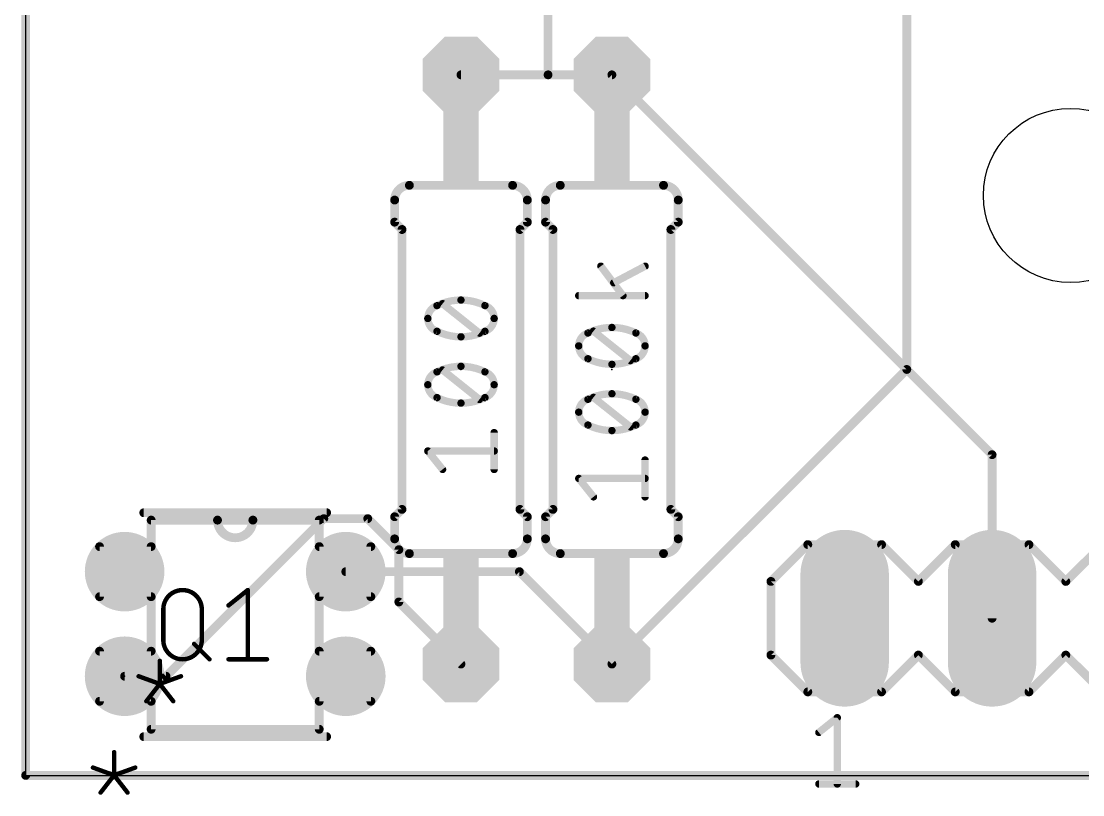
# Model space of a CAD drawing. Extents: x -0.1 to 37.1, y -0.3 to 91.6.
# Drawn here: x -0.08 to 18.21, y -0.33 to 13 of the extents above; entities that cross this region are included whole.
import ezdxf

# ---------------------------------------------------------------- set-up
doc = ezdxf.new("R2010")
doc.units = 0
for name, color, linetype in [('1', 12, 'CONTINUOUS'), ('16', 132, 'CONTINUOUS'), ('17', 110, 'CONTINUOUS'), ('20', 31, 'CONTINUOUS'), ('21', 253, 'CONTINUOUS'), ('23', 53, 'CONTINUOUS'), ('27', 253, 'CONTINUOUS'), ('51', 253, 'CONTINUOUS')]:
    doc.layers.add(name, color=color, linetype=linetype)

# ---------------------------------------------------------------- blocks, each defined once
blk = doc.blocks.new('ROUNDP')
at = {"const_width": 0.5}
blk.add_lwpolyline([(0, -0.25, 1), (0, 0.25, 1), (0, -0.25)], format="xyb", dxfattribs=at)
blk = doc.blocks.new('RECT')
blk.add_solid([(-0.5, -0.5), (0.5, -0.5), (-0.5, 0.5), (0.5, 0.5)])
blk = doc.blocks.new('OCTAGONP')
at = {"const_width": 0.5}
blk.add_lwpolyline([(-0.25, -0.1036), (-0.25, 0.1036), (-0.1036, 0.25), (0.1036, 0.25), (0.25, 0.1036), (0.25, -0.1036), (0.1036, -0.25), (-0.1036, -0.25), (-0.25, -0.1036), (-0.25, 0.1036)], dxfattribs=at)
blk = doc.blocks.new('LONGP100')
at = {"const_width": 1}
blk.add_lwpolyline([(-0.5, 0), (0.5, 0)], dxfattribs=at)
at = {"const_width": 0.5}
for points in [[(-0.5, 0.25, 1), (-0.5, -0.25)], [(0.5, -0.25, 1), (0.5, 0.25)]]:
    blk.add_lwpolyline(points, format="xyb", dxfattribs=at)

msp = doc.modelspace()

# ---------------------------------------------------------------- linework, layer by layer
at = {"layer": '1', "const_width": 0.1524}
for points in [[(0, 0), (0, 91.4)], [(10.1, 12.08), (16.65, 5.53)], [(16.65, 5.53), (16.65, 2.71)], [(5.515, 3.5134), (8.5066, 3.5134)], [(8.5066, 3.5134), (10.1, 1.92)], [(37, 0), (0, 0)]]:
    msp.add_lwpolyline(points, dxfattribs=at)
at = {"layer": '1', "const_width": 0.0762}
for points in [[(10.1269, 12.1069, 1), (10.0731, 12.0531)], [(16.6881, 5.53, 1), (16.6119, 5.53)], [(16.6231, 5.5031, 1), (16.6769, 5.5569)], [(5.515, 3.5515, 1), (5.515, 3.4753)], [(8.5335, 3.5403, 1), (8.4797, 3.4865)], [(8.5066, 3.4753, 1), (8.5066, 3.5515)], [(16.6119, 2.71, 1), (16.6881, 2.71)], [(10.0731, 1.8931, 1), (10.1269, 1.9469)], [(0, 0.0381, 1), (0, -0.0381)], [(-0.0381, 0, 1), (0.0381, 0)]]:
    msp.add_lwpolyline(points, format="xyb", dxfattribs=at)
at = {"layer": '16', "const_width": 0.1524}
for points in [[(0, 91.5), (0, 0)], [(9, 12.08), (9, 24.98)], [(15.18, 19.4689), (15.18, 7)], [(7.5, 12.08), (9, 12.08)], [(9, 12.08), (10.1, 12.08)], [(15.18, 7), (10.1, 1.92)], [(2.4184, 1.71), (5.1362, 4.4278)], [(5.1362, 4.4278), (5.8938, 4.4278)], [(5.8938, 4.4278), (6.4294, 3.8922)], [(6.4294, 3.8922), (6.4294, 2.9906)], [(6.4294, 2.9906), (7.5, 1.92)], [(1.705, 1.71), (2.4184, 1.71)], [(0, 0), (37, 0)]]:
    msp.add_lwpolyline(points, dxfattribs=at)
at = {"layer": '16', "const_width": 0.0762}
for points in [[(7.5, 12.1181, 1), (7.5, 12.0419)], [(9, 12.1181, 1), (9, 12.0419)], [(8.9619, 12.08, 1), (9.0381, 12.08)], [(9, 12.0419, 1), (9, 12.1181)], [(10.1, 12.0419, 1), (10.1, 12.1181)], [(15.1419, 7, 1), (15.2181, 7)], [(15.2069, 6.9731, 1), (15.1531, 7.0269)], [(5.1362, 4.4659, 1), (5.1362, 4.3897)], [(5.1632, 4.4009, 1), (5.1093, 4.4547)], [(5.9207, 4.4547, 1), (5.8668, 4.4009)], [(5.8938, 4.3897, 1), (5.8938, 4.4659)], [(6.4675, 3.8922, 1), (6.3913, 3.8922)], [(6.4025, 3.8652, 1), (6.4563, 3.9191)], [(6.3913, 2.9906, 1), (6.4675, 2.9906)], [(6.4563, 3.0175, 1), (6.4025, 2.9637)], [(7.4731, 1.8931, 1), (7.5269, 1.9469)], [(10.0731, 1.9469, 1), (10.1269, 1.8931)], [(1.705, 1.7481, 1), (1.705, 1.6719)], [(2.3915, 1.7369, 1), (2.4454, 1.6831)], [(2.4184, 1.6719, 1), (2.4184, 1.7481)], [(0, 0.0381, 1), (0, -0.0381)], [(-0.0381, 0, 1), (0.0381, 0)]]:
    msp.add_lwpolyline(points, format="xyb", dxfattribs=at)
at = {"layer": '20'}
for p, q in [((0, 91.4), (0, 0)), ((0, 0), (37, 0))]:
    msp.add_line(p, q, dxfattribs=at)
msp.add_circle((18, 10), 1.5, dxfattribs=at)
at = {"layer": '21'}
for points, const_width in [([(6.611, 10.175, 0.4142), (6.357, 9.921)], 0.1524), ([(6.611, 10.2131, 1), (6.611, 10.1369)], 0.0762), ([(6.611, 10.1369, 1), (6.611, 10.2131)], 0.0762), ([(8.643, 9.921, 0.4142), (8.389, 10.175)], 0.1524), ([(8.389, 10.2131, 1), (8.389, 10.1369)], 0.0762), ([(8.389, 10.1369, 1), (8.389, 10.2131)], 0.0762), ([(9.211, 10.175, 0.4142), (8.957, 9.921)], 0.1524), ([(9.211, 10.2131, 1), (9.211, 10.1369)], 0.0762), ([(9.211, 10.1369, 1), (9.211, 10.2131)], 0.0762), ([(11.243, 9.921, 0.4142), (10.989, 10.175)], 0.1524), ([(10.989, 10.2131, 1), (10.989, 10.1369)], 0.0762), ([(10.989, 10.1369, 1), (10.989, 10.2131)], 0.0762), ([(6.3951, 9.921, 1), (6.3189, 9.921)], 0.0762), ([(6.3189, 9.921, 1), (6.3951, 9.921)], 0.0762), ([(8.6811, 9.921, 1), (8.6049, 9.921)], 0.0762), ([(8.6049, 9.921, 1), (8.6811, 9.921)], 0.0762), ([(8.9951, 9.921, 1), (8.9189, 9.921)], 0.0762), ([(8.9189, 9.921, 1), (8.9951, 9.921)], 0.0762), ([(11.2811, 9.921, 1), (11.2049, 9.921)], 0.0762), ([(11.2049, 9.921, 1), (11.2811, 9.921)], 0.0762), ([(6.3189, 9.54, 1), (6.3951, 9.54)], 0.0762), ([(6.3839, 9.5669, 1), (6.3301, 9.5131)], 0.0762), ([(8.6049, 9.54, 1), (8.6811, 9.54)], 0.0762), ([(8.6699, 9.5131, 1), (8.6161, 9.5669)], 0.0762), ([(8.9189, 9.54, 1), (8.9951, 9.54)], 0.0762), ([(8.9839, 9.5669, 1), (8.9301, 9.5131)], 0.0762), ([(11.2049, 9.54, 1), (11.2811, 9.54)], 0.0762), ([(11.2699, 9.5131, 1), (11.2161, 9.5669)], 0.0762), ([(6.5221, 9.413, 1), (6.4459, 9.413)], 0.0762), ([(6.4571, 9.3861, 1), (6.5109, 9.4399)], 0.0762), ([(8.5541, 9.413, 1), (8.4779, 9.413)], 0.0762), ([(8.4891, 9.4399, 1), (8.5429, 9.3861)], 0.0762), ([(9.1221, 9.413, 1), (9.0459, 9.413)], 0.0762), ([(9.0571, 9.3861, 1), (9.1109, 9.4399)], 0.0762), ([(11.1541, 9.413, 1), (11.0779, 9.413)], 0.0762), ([(11.0891, 9.4399, 1), (11.1429, 9.3861)], 0.0762), ([(2.0352, 4.5675, 1), (2.0352, 4.4913)], 0.0762), ([(5.1848, 4.4913, 1), (5.1848, 4.5675)], 0.0762), ([(6.4459, 4.587, 1), (6.5221, 4.587)], 0.0762), ([(6.5109, 4.5601, 1), (6.4571, 4.6139)], 0.0762), ([(8.4779, 4.587, 1), (8.5541, 4.587)], 0.0762), ([(8.5429, 4.6139, 1), (8.4891, 4.5601)], 0.0762), ([(9.0459, 4.587, 1), (9.1221, 4.587)], 0.0762), ([(9.1109, 4.5601, 1), (9.0571, 4.6139)], 0.0762), ([(11.0779, 4.587, 1), (11.1541, 4.587)], 0.0762), ([(11.1429, 4.6139, 1), (11.0891, 4.5601)], 0.0762), ([(6.3951, 4.46, 1), (6.3189, 4.46)], 0.0762), ([(6.3301, 4.4869, 1), (6.3839, 4.4331)], 0.0762), ([(8.6811, 4.46, 1), (8.6049, 4.46)], 0.0762), ([(8.6161, 4.4331, 1), (8.6699, 4.4869)], 0.0762), ([(8.9951, 4.46, 1), (8.9189, 4.46)], 0.0762), ([(8.9301, 4.4869, 1), (8.9839, 4.4331)], 0.0762), ([(11.2811, 4.46, 1), (11.2049, 4.46)], 0.0762), ([(11.2161, 4.4331, 1), (11.2699, 4.4869)], 0.0762), ([(6.357, 4.079, 0.4142), (6.611, 3.825)], 0.1524), ([(6.3951, 4.079, 1), (6.3189, 4.079)], 0.0762), ([(6.3189, 4.079, 1), (6.3951, 4.079)], 0.0762), ([(8.389, 3.825, 0.4142), (8.643, 4.079)], 0.1524), ([(8.6811, 4.079, 1), (8.6049, 4.079)], 0.0762), ([(8.6049, 4.079, 1), (8.6811, 4.079)], 0.0762), ([(8.957, 4.079, 0.4142), (9.211, 3.825)], 0.1524), ([(8.9951, 4.079, 1), (8.9189, 4.079)], 0.0762), ([(8.9189, 4.079, 1), (8.9951, 4.079)], 0.0762), ([(10.989, 3.825, 0.4142), (11.243, 4.079)], 0.1524), ([(11.2811, 4.079, 1), (11.2049, 4.079)], 0.0762), ([(11.2049, 4.079, 1), (11.2811, 4.079)], 0.0762), ([(13.475, 4.0181, 1), (13.475, 3.9419)], 0.0762), ([(13.5019, 3.9531, 1), (13.4481, 4.0069)], 0.0762), ([(14.7719, 4.0069, 1), (14.7181, 3.9531)], 0.0762), ([(14.745, 3.9419, 1), (14.745, 4.0181)], 0.0762), ([(16.015, 4.0181, 1), (16.015, 3.9419)], 0.0762), ([(16.0419, 3.9531, 1), (15.9881, 4.0069)], 0.0762), ([(17.3119, 4.0069, 1), (17.2581, 3.9531)], 0.0762), ([(17.285, 3.9419, 1), (17.285, 4.0181)], 0.0762), ([(6.611, 3.8631, 1), (6.611, 3.7869)], 0.0762), ([(6.611, 3.7869, 1), (6.611, 3.8631)], 0.0762), ([(8.389, 3.8631, 1), (8.389, 3.7869)], 0.0762), ([(8.389, 3.7869, 1), (8.389, 3.8631)], 0.0762), ([(9.211, 3.8631, 1), (9.211, 3.7869)], 0.0762), ([(9.211, 3.7869, 1), (9.211, 3.8631)], 0.0762), ([(10.989, 3.8631, 1), (10.989, 3.7869)], 0.0762), ([(10.989, 3.7869, 1), (10.989, 3.8631)], 0.0762), ([(12.8781, 3.345, 1), (12.8019, 3.345)], 0.0762), ([(12.8131, 3.3719, 1), (12.8669, 3.3181)], 0.0762), ([(15.3531, 3.3719, 1), (15.4069, 3.3181)], 0.0762), ([(15.3531, 3.3181, 1), (15.4069, 3.3719)], 0.0762), ([(17.8931, 3.3719, 1), (17.9469, 3.3181)], 0.0762), ([(17.8931, 3.3181, 1), (17.9469, 3.3719)], 0.0762), ([(12.8019, 2.075, 1), (12.8781, 2.075)], 0.0762), ([(12.8669, 2.1019, 1), (12.8131, 2.0481)], 0.0762), ([(15.4069, 2.1019, 1), (15.3531, 2.0481)], 0.0762), ([(15.4069, 2.0481, 1), (15.3531, 2.1019)], 0.0762), ([(17.9469, 2.1019, 1), (17.8931, 2.0481)], 0.0762), ([(17.9469, 2.0481, 1), (17.8931, 2.1019)], 0.0762), ([(13.475, 1.4781, 1), (13.475, 1.4019)], 0.0762), ([(13.4481, 1.4131, 1), (13.5019, 1.4669)], 0.0762), ([(14.7181, 1.4669, 1), (14.7719, 1.4131)], 0.0762), ([(14.745, 1.4019, 1), (14.745, 1.4781)], 0.0762), ([(16.015, 1.4781, 1), (16.015, 1.4019)], 0.0762), ([(15.9881, 1.4131, 1), (16.0419, 1.4669)], 0.0762), ([(17.2581, 1.4669, 1), (17.3119, 1.4131)], 0.0762), ([(17.285, 1.4019, 1), (17.285, 1.4781)], 0.0762), ([(14.0148, 0.9955, 1), (13.9512, 0.9955)], 0.0635), ([(14.0028, 0.9707, 1), (13.9632, 1.0203)], 0.0635), ([(2.0352, 0.7067, 1), (2.0352, 0.6305)], 0.0762), ([(5.1848, 0.6305, 1), (5.1848, 0.7067)], 0.0762), ([(13.6457, 0.7663, 1), (13.6853, 0.7167)], 0.0635), ([(1.5427, 0.4005, 1), (1.5046, 0.4005)], 0.0381), ([(1.1654, 0.1531, 1), (1.1524, 0.1173)], 0.0381), ([(1.5046, 0.0026, 1), (1.5427, 0.0026)], 0.0381), ([(1.5387, 0.0142, 1), (1.5086, -0.0091)], 0.0381), ([(1.5172, 0.0205, 1), (1.5302, -0.0153)], 0.0381), ([(1.5387, -0.0091, 1), (1.5086, 0.0142)], 0.0381), ([(1.5172, -0.0153, 1), (1.5302, 0.0205)], 0.0381), ([(1.895, 0.1173, 1), (1.8819, 0.1531)], 0.0381), ([(13.6655, -0.1158, 1), (13.6655, -0.1793)], 0.0635), ([(13.9512, -0.1475, 1), (14.0148, -0.1475)], 0.0635), ([(14.3005, -0.1793, 1), (14.3005, -0.1158)], 0.0635), ([(1.2765, -0.2842, 1), (1.3066, -0.3076)], 0.0381), ([(1.7408, -0.3076, 1), (1.7708, -0.2842)], 0.0381)]:
    msp.add_lwpolyline(points, format="xyb", dxfattribs=dict(at, const_width=const_width))
for points, const_width in [([(6.611, 10.175), (8.389, 10.175)], 0.1524), ([(10.989, 10.175), (9.211, 10.175)], 0.1524), ([(6.357, 9.921), (6.357, 9.54)], 0.1524), ([(8.643, 9.921), (8.643, 9.54)], 0.1524), ([(8.957, 9.921), (8.957, 9.54)], 0.1524), ([(11.243, 9.921), (11.243, 9.54)], 0.1524), ([(6.484, 9.413), (6.357, 9.54)], 0.1524), ([(8.516, 9.413), (8.643, 9.54)], 0.1524), ([(9.084, 9.413), (8.957, 9.54)], 0.1524), ([(11.116, 9.413), (11.243, 9.54)], 0.1524), ([(6.484, 4.587), (6.484, 9.413)], 0.1524), ([(8.516, 4.587), (8.516, 9.413)], 0.1524), ([(9.084, 9.413), (9.084, 4.587)], 0.1524), ([(11.116, 9.413), (11.116, 4.587)], 0.1524), ([(5.1848, 4.5294), (2.0352, 4.5294)], 0.1524), ([(6.484, 4.587), (6.357, 4.46)], 0.1524), ([(8.516, 4.587), (8.643, 4.46)], 0.1524), ([(9.084, 4.587), (8.957, 4.46)], 0.1524), ([(11.116, 4.587), (11.243, 4.46)], 0.1524), ([(6.357, 4.079), (6.357, 4.46)], 0.1524), ([(8.643, 4.079), (8.643, 4.46)], 0.1524), ([(8.957, 4.079), (8.957, 4.46)], 0.1524), ([(11.243, 4.079), (11.243, 4.46)], 0.1524), ([(13.475, 3.98), (12.84, 3.345)], 0.1524), ([(13.475, 3.98), (14.745, 3.98)], 0.1524), ([(14.745, 3.98), (15.38, 3.345)], 0.1524), ([(15.38, 3.345), (16.015, 3.98)], 0.1524), ([(16.015, 3.98), (17.285, 3.98)], 0.1524), ([(17.285, 3.98), (17.92, 3.345)], 0.1524), ([(17.92, 3.345), (18.555, 3.98)], 0.1524), ([(6.611, 3.825), (8.389, 3.825)], 0.1524), ([(10.989, 3.825), (9.211, 3.825)], 0.1524), ([(12.84, 3.345), (12.84, 2.075)], 0.1524), ([(12.84, 2.075), (13.475, 1.44)], 0.1524), ([(15.38, 2.075), (14.745, 1.44)], 0.1524), ([(16.015, 1.44), (15.38, 2.075)], 0.1524), ([(17.92, 2.075), (17.285, 1.44)], 0.1524), ([(18.555, 1.44), (17.92, 2.075)], 0.1524), ([(14.745, 1.44), (13.475, 1.44)], 0.1524), ([(17.285, 1.44), (16.015, 1.44)], 0.1524), ([(13.6655, 0.7415), (13.983, 0.9955)], 0.127), ([(13.983, 0.9955), (13.983, -0.1475)], 0.127), ([(2.0352, 0.6686), (5.1848, 0.6686)], 0.1524), ([(1.5237, 0.4005), (1.5237, 0.0026)], 0.0762), ([(1.5237, 0.0026), (1.1589, 0.1352)], 0.0762), ([(1.2915, -0.2959), (1.5237, 0.0026)], 0.0762), ([(1.5237, 0.0026), (1.8884, 0.1352)], 0.0762), ([(1.5237, 0.0026), (1.7558, -0.2959)], 0.0762), ([(13.6655, -0.1475), (14.3005, -0.1475)], 0.127)]:
    msp.add_lwpolyline(points, dxfattribs=dict(at, const_width=const_width))
at = {"layer": '23'}
for p in [(7.5, 7), (10.1, 7), (1.705, 1.71)]:
    msp.add_point(p, dxfattribs=at)
at = {"layer": '27'}
for points, const_width in [([(9.9349, 8.7996, 1), (9.8841, 8.7615)], 0.0635), ([(10.6864, 8.7525, 1), (10.6566, 8.8086)], 0.0635), ([(10.1169, 8.5228, 1), (10.1466, 8.4667)], 0.0635), ([(7.5, 8.1971, 0.1139), (7.0873, 8.1019)], 0.127), ([(7.9127, 8.1019, 0.1139), (7.5, 8.1971)], 0.127), ([(7.5, 8.2288, 1), (7.5, 8.1654)], 0.0635), ([(7.5, 8.1654, 1), (7.5, 8.2288)], 0.0635), ([(9.5285, 8.3043, 1), (9.5285, 8.2408)], 0.0635), ([(10.2651, 8.2535, 1), (10.3159, 8.2916)], 0.0635), ([(10.6715, 8.2408, 1), (10.6715, 8.3043)], 0.0635), ([(7.0873, 8.1019, 0.3205), (6.9285, 7.8796)], 0.127), ([(7.0733, 8.1304, 1), (7.1012, 8.0733)], 0.0635), ([(7.0975, 8.0718, 1), (7.077, 8.1319)], 0.0635), ([(7.2023, 8.1584, 1), (7.1627, 8.1088)], 0.0635), ([(8.0715, 7.8796, 0.3205), (7.9127, 8.1019)], 0.127), ([(7.923, 8.1319, 1), (7.9025, 8.0718)], 0.0635), ([(7.8988, 8.0733, 1), (7.9267, 8.1304)], 0.0635), ([(6.9285, 7.8796, 0.3205), (7.0873, 7.6574)], 0.127), ([(6.9603, 7.8796, 1), (6.8968, 7.8796)], 0.0635), ([(6.8968, 7.8796, 1), (6.9603, 7.8796)], 0.0635), ([(7.9127, 7.6574, 0.3205), (8.0715, 7.8796)], 0.127), ([(8.1033, 7.8796, 1), (8.0397, 7.8796)], 0.0635), ([(8.0397, 7.8796, 1), (8.1033, 7.8796)], 0.0635), ([(7.1012, 7.6859, 1), (7.0733, 7.6288)], 0.0635), ([(7.0873, 7.6574, 0.1139), (7.5, 7.5621)], 0.127), ([(7.077, 7.6273, 1), (7.0975, 7.6874)], 0.0635), ([(7.5, 7.5621, 0.1139), (7.9127, 7.6574)], 0.127), ([(7.7977, 7.6008, 1), (7.8373, 7.6504)], 0.0635), ([(7.9025, 7.6874, 1), (7.923, 7.6273)], 0.0635), ([(7.9267, 7.6288, 1), (7.8988, 7.6859)], 0.0635), ([(9.6873, 7.6287, 0.3205), (9.5285, 7.4064)], 0.127), ([(9.6733, 7.6572, 1), (9.7012, 7.6001)], 0.0635), ([(10.1, 7.7239, 0.1139), (9.6873, 7.6287)], 0.127), ([(9.6975, 7.5986, 1), (9.677, 7.6587)], 0.0635), ([(9.8023, 7.6852, 1), (9.7627, 7.6356)], 0.0635), ([(10.5128, 7.6287, 0.1139), (10.1, 7.7239)], 0.127), ([(10.1, 7.7556, 1), (10.1, 7.6922)], 0.0635), ([(10.1, 7.6922, 1), (10.1, 7.7556)], 0.0635), ([(10.523, 7.6587, 1), (10.5025, 7.5986)], 0.0635), ([(10.6715, 7.4064, 0.3205), (10.5128, 7.6287)], 0.127), ([(10.4988, 7.6001, 1), (10.5267, 7.6572)], 0.0635), ([(7.5, 7.5938, 1), (7.5, 7.5304)], 0.0635), ([(7.5, 7.5304, 1), (7.5, 7.5938)], 0.0635), ([(9.5285, 7.4064, 0.3205), (9.6873, 7.1842)], 0.127), ([(9.5603, 7.4064, 1), (9.4968, 7.4064)], 0.0635), ([(9.4968, 7.4064, 1), (9.5603, 7.4064)], 0.0635), ([(10.5128, 7.1842, 0.3205), (10.6715, 7.4064)], 0.127), ([(10.7033, 7.4064, 1), (10.6397, 7.4064)], 0.0635), ([(10.6397, 7.4064, 1), (10.7033, 7.4064)], 0.0635), ([(9.7012, 7.2127, 1), (9.6733, 7.1556)], 0.0635), ([(9.6873, 7.1842, 0.1139), (10.1, 7.0889)], 0.127), ([(9.677, 7.1541, 1), (9.6975, 7.2142)], 0.0635), ([(10.1, 7.0889, 0.1139), (10.5128, 7.1842)], 0.127), ([(10.1, 7.1206, 1), (10.1, 7.0572)], 0.0635), ([(10.1, 7.0572, 1), (10.1, 7.1206)], 0.0635), ([(10.3977, 7.1276, 1), (10.4373, 7.1772)], 0.0635), ([(10.5025, 7.2142, 1), (10.523, 7.1541)], 0.0635), ([(10.5267, 7.1556, 1), (10.4988, 7.2127)], 0.0635), ([(7.0873, 6.9588, 0.3205), (6.9285, 6.7366)], 0.127), ([(7.0733, 6.9874, 1), (7.1012, 6.9303)], 0.0635), ([(7.5, 7.0541, 0.1139), (7.0873, 6.9588)], 0.127), ([(7.0975, 6.9288, 1), (7.077, 6.9889)], 0.0635), ([(7.2023, 7.0154, 1), (7.1627, 6.9658)], 0.0635), ([(7.9127, 6.9588, 0.1139), (7.5, 7.0541)], 0.127), ([(7.5, 7.0858, 1), (7.5, 7.0224)], 0.0635), ([(7.5, 7.0224, 1), (7.5, 7.0858)], 0.0635), ([(7.923, 6.9889, 1), (7.9025, 6.9288)], 0.0635), ([(8.0715, 6.7366, 0.3205), (7.9127, 6.9588)], 0.127), ([(7.8988, 6.9303, 1), (7.9267, 6.9874)], 0.0635), ([(6.9285, 6.7366, 0.3205), (7.0873, 6.5144)], 0.127), ([(6.9603, 6.7366, 1), (6.8968, 6.7366)], 0.0635), ([(6.8968, 6.7366, 1), (6.9603, 6.7366)], 0.0635), ([(7.9127, 6.5144, 0.3205), (8.0715, 6.7366)], 0.127), ([(8.1033, 6.7366, 1), (8.0397, 6.7366)], 0.0635), ([(8.0397, 6.7366, 1), (8.1033, 6.7366)], 0.0635), ([(10.1, 6.5809, 0.1139), (9.6873, 6.4857)], 0.127), ([(10.5128, 6.4857, 0.1139), (10.1, 6.5809)], 0.127), ([(10.1, 6.6126, 1), (10.1, 6.5492)], 0.0635), ([(10.1, 6.5492, 1), (10.1, 6.6126)], 0.0635), ([(7.1012, 6.5429, 1), (7.0733, 6.4858)], 0.0635), ([(7.0873, 6.5144, 0.1139), (7.5, 6.4191)], 0.127), ([(7.077, 6.4843, 1), (7.0975, 6.5444)], 0.0635), ([(7.5, 6.4191, 0.1139), (7.9127, 6.5144)], 0.127), ([(7.5, 6.4508, 1), (7.5, 6.3874)], 0.0635), ([(7.5, 6.3874, 1), (7.5, 6.4508)], 0.0635), ([(7.7977, 6.4578, 1), (7.8373, 6.5074)], 0.0635), ([(7.9025, 6.5444, 1), (7.923, 6.4843)], 0.0635), ([(7.9267, 6.4858, 1), (7.8988, 6.5429)], 0.0635), ([(9.6873, 6.4857, 0.3205), (9.5285, 6.2634)], 0.127), ([(9.6733, 6.5142, 1), (9.7012, 6.4571)], 0.0635), ([(9.6975, 6.4556, 1), (9.677, 6.5157)], 0.0635), ([(9.8023, 6.5422, 1), (9.7627, 6.4926)], 0.0635), ([(10.523, 6.5157, 1), (10.5025, 6.4556)], 0.0635), ([(10.6715, 6.2634, 0.3205), (10.5128, 6.4857)], 0.127), ([(10.4988, 6.4571, 1), (10.5267, 6.5142)], 0.0635), ([(9.5285, 6.2634, 0.3205), (9.6873, 6.0412)], 0.127), ([(9.5603, 6.2634, 1), (9.4968, 6.2634)], 0.0635), ([(9.4968, 6.2634, 1), (9.5603, 6.2634)], 0.0635), ([(10.5128, 6.0412, 0.3205), (10.6715, 6.2634)], 0.127), ([(10.7033, 6.2634, 1), (10.6397, 6.2634)], 0.0635), ([(10.6397, 6.2634, 1), (10.7033, 6.2634)], 0.0635), ([(9.7012, 6.0697, 1), (9.6733, 6.0126)], 0.0635), ([(9.6873, 6.0412, 0.1139), (10.1, 5.9459)], 0.127), ([(9.677, 6.0111, 1), (9.6975, 6.0712)], 0.0635), ([(10.1, 5.9459, 0.1139), (10.5128, 6.0412)], 0.127), ([(10.3977, 5.9846, 1), (10.4373, 6.0342)], 0.0635), ([(10.5025, 6.0712, 1), (10.523, 6.0111)], 0.0635), ([(10.5267, 6.0126, 1), (10.4988, 6.0697)], 0.0635), ([(8.1033, 5.9111, 1), (8.0397, 5.9111)], 0.0635), ([(10.1, 5.9776, 1), (10.1, 5.9142)], 0.0635), ([(10.1, 5.9142, 1), (10.1, 5.9776)], 0.0635), ([(6.9285, 5.6254, 1), (6.9285, 5.5619)], 0.0635), ([(6.9533, 5.6134, 1), (6.9037, 5.5738)], 0.0635), ([(8.0715, 5.5619, 1), (8.0715, 5.6254)], 0.0635), ([(10.7033, 5.4379, 1), (10.6397, 5.4379)], 0.0635), ([(7.1577, 5.2563, 1), (7.2073, 5.2959)], 0.0635), ([(8.0397, 5.2761, 1), (8.1033, 5.2761)], 0.0635), ([(9.5533, 5.1402, 1), (9.5037, 5.1006)], 0.0635), ([(9.5285, 5.1521, 1), (9.5285, 5.0887)], 0.0635), ([(10.6715, 5.0887, 1), (10.6715, 5.1521)], 0.0635), ([(9.7577, 4.7831, 1), (9.8073, 4.8227)], 0.0635), ([(10.6397, 4.8029, 1), (10.7033, 4.8029)], 0.0635), ([(3.0347, 2.8643, 1), (2.3715, 2.8643)], 0.0762), ([(3.8449, 3.1959, 1), (3.8068, 3.1959)], 0.0381), ([(3.8377, 3.181, 1), (3.8139, 3.2108)], 0.0381), ([(3.4823, 2.9455, 1), (3.5061, 2.9157)], 0.0381), ([(2.3906, 2.8643, 1), (2.3525, 2.8643)], 0.0381), ([(2.3525, 2.8643, 1), (2.3906, 2.8643)], 0.0381), ([(3.0538, 2.8643, 1), (3.0157, 2.8643)], 0.0381), ([(3.0157, 2.8643, 1), (3.0538, 2.8643)], 0.0381), ([(2.3905, 2.3337, 1), (2.3524, 2.3337)], 0.0381), ([(2.3715, 2.3337, 1), (3.0347, 2.3337)], 0.0762), ([(2.3525, 2.3337, 1), (2.3906, 2.3337)], 0.0381), ([(2.9155, 2.2809, 1), (2.8886, 2.2539)], 0.0381), ([(3.0538, 2.3337, 1), (3.0157, 2.3337)], 0.0381), ([(3.0157, 2.3337, 1), (3.0538, 2.3337)], 0.0381), ([(3.1539, 1.9886, 1), (3.1808, 2.0156)], 0.0381), ([(3.4942, 2.0212, 1), (3.4942, 1.983)], 0.0381), ([(3.8068, 2.0021, 1), (3.8449, 2.0021)], 0.0381), ([(4.1574, 1.983, 1), (4.1574, 2.0212)], 0.0381)]:
    msp.add_lwpolyline(points, format="xyb", dxfattribs=dict(at, const_width=const_width))
for points, const_width in [([(9.9095, 8.7805), (10.2905, 8.2725)], 0.127), ([(10.6715, 8.7805), (10.1318, 8.4948)], 0.127), ([(10.6715, 8.2725), (9.5285, 8.2725)], 0.127), ([(7.8175, 7.6256), (7.1825, 8.1336)], 0.127), ([(10.4175, 7.1524), (9.7825, 7.6604)], 0.127), ([(7.8175, 6.4826), (7.1825, 6.9906)], 0.127), ([(10.4175, 6.0094), (9.7825, 6.5174)], 0.127), ([(8.0715, 5.2761), (8.0715, 5.9111)], 0.127), ([(7.1825, 5.2761), (6.9285, 5.5936)], 0.127), ([(6.9285, 5.5936), (8.0715, 5.5936)], 0.127), ([(10.6715, 4.8029), (10.6715, 5.4379)], 0.127), ([(9.7825, 4.8029), (9.5285, 5.1204)], 0.127), ([(9.5285, 5.1204), (10.6715, 5.1204)], 0.127), ([(3.4942, 2.9306), (3.8258, 3.1959)], 0.0762), ([(3.8258, 3.1959), (3.8258, 2.0021)], 0.0762), ([(2.3715, 2.3337), (2.3715, 2.8643)], 0.0762), ([(3.0347, 2.8643), (3.0347, 2.3337)], 0.0762), ([(2.9021, 2.2674), (3.1674, 2.0021)], 0.0762), ([(3.4942, 2.0021), (4.1574, 2.0021)], 0.0762)]:
    msp.add_lwpolyline(points, dxfattribs=dict(at, const_width=const_width))
at = {"layer": '51'}
for points, const_width in [([(7.5, 12.08), (7.5, 11.064)], 0.6096), ([(10.1, 12.08), (10.1, 11.064)], 0.6096), ([(3.3052, 4.4024), (2.1622, 4.4024)], 0.1524), ([(2.1622, 4.4024), (2.1622, 0.7956)], 0.1524), ([(3.9148, 4.4024), (3.3052, 4.4024)], 0.1524), ([(5.0578, 4.4024), (3.9148, 4.4024)], 0.1524), ([(5.0578, 0.7956), (5.0578, 4.4024)], 0.1524), ([(2.1622, 3.9452), (1.2732, 3.9452)], 0.1524), ([(1.2732, 3.9452), (1.2732, 3.0816)], 0.1524), ([(2.1622, 3.0816), (2.1622, 3.9452)], 0.1524), ([(5.0578, 3.9452), (5.0578, 3.0816)], 0.1524), ([(5.9468, 3.9452), (5.0578, 3.9452)], 0.1524), ([(5.9468, 3.0816), (5.9468, 3.9452)], 0.1524), ([(1.2732, 3.0816), (2.1622, 3.0816)], 0.1524), ([(5.0578, 3.0816), (5.9468, 3.0816)], 0.1524), ([(7.5, 1.92), (7.5, 2.936)], 0.6096), ([(10.1, 1.92), (10.1, 2.936)], 0.6096), ([(2.1622, 2.1418), (1.2732, 2.1418)], 0.1524), ([(1.2732, 2.1418), (1.2732, 1.2782)], 0.1524), ([(2.1622, 1.2782), (2.1622, 2.1418)], 0.1524), ([(5.0578, 2.1418), (5.0578, 1.2782)], 0.1524), ([(5.9468, 2.1418), (5.0578, 2.1418)], 0.1524), ([(5.9468, 1.2782), (5.9468, 2.1418)], 0.1524), ([(2.3111, 1.9753), (2.3111, 1.5774)], 0.0762), ([(2.3111, 1.5774), (1.9463, 1.71)], 0.0762), ([(2.3111, 1.5774), (2.6758, 1.71)], 0.0762), ([(2.0789, 1.2789), (2.3111, 1.5774)], 0.0762), ([(2.3111, 1.5774), (2.5432, 1.2789)], 0.0762), ([(1.2732, 1.2782), (2.1622, 1.2782)], 0.1524), ([(5.0578, 1.2782), (5.9468, 1.2782)], 0.1524), ([(2.1622, 0.7956), (5.0578, 0.7956)], 0.1524)]:
    msp.add_lwpolyline(points, dxfattribs=dict(at, const_width=const_width))
for points, const_width in [([(7.6524, 12.08, 1), (7.3476, 12.08)], 0.3048), ([(10.2524, 12.08, 1), (9.9476, 12.08)], 0.3048), ([(7.3476, 11.064, 1), (7.6524, 11.064)], 0.3048), ([(9.9476, 11.064, 1), (10.2524, 11.064)], 0.3048), ([(2.1622, 4.4405, 1), (2.1622, 4.3643)], 0.0762), ([(2.2003, 4.4024, 1), (2.1241, 4.4024)], 0.0762), ([(3.3052, 4.4405, 1), (3.3052, 4.3643)], 0.0762), ([(3.3052, 4.4024, 1), (3.9148, 4.4024)], 0.1524), ([(3.3433, 4.4024, 1), (3.2671, 4.4024)], 0.0762), ([(3.3052, 4.3643, 1), (3.3052, 4.4405)], 0.0762), ([(3.9148, 4.4405, 1), (3.9148, 4.3643)], 0.0762), ([(3.9529, 4.4024, 1), (3.8767, 4.4024)], 0.0762), ([(3.9148, 4.3643, 1), (3.9148, 4.4405)], 0.0762), ([(5.0959, 4.4024, 1), (5.0197, 4.4024)], 0.0762), ([(5.0578, 4.3643, 1), (5.0578, 4.4405)], 0.0762), ([(1.2732, 3.9833, 1), (1.2732, 3.9071)], 0.0762), ([(1.3113, 3.9452, 1), (1.2351, 3.9452)], 0.0762), ([(2.2003, 3.9452, 1), (2.1241, 3.9452)], 0.0762), ([(2.1622, 3.9071, 1), (2.1622, 3.9833)], 0.0762), ([(5.0959, 3.9452, 1), (5.0197, 3.9452)], 0.0762), ([(5.0578, 3.9833, 1), (5.0578, 3.9071)], 0.0762), ([(5.9849, 3.9452, 1), (5.9087, 3.9452)], 0.0762), ([(5.9468, 3.9071, 1), (5.9468, 3.9833)], 0.0762), ([(1.2732, 3.1197, 1), (1.2732, 3.0435)], 0.0762), ([(1.2351, 3.0816, 1), (1.3113, 3.0816)], 0.0762), ([(2.1241, 3.0816, 1), (2.2003, 3.0816)], 0.0762), ([(2.1622, 3.0435, 1), (2.1622, 3.1197)], 0.0762), ([(5.0578, 3.1197, 1), (5.0578, 3.0435)], 0.0762), ([(5.0197, 3.0816, 1), (5.0959, 3.0816)], 0.0762), ([(5.9087, 3.0816, 1), (5.9849, 3.0816)], 0.0762), ([(5.9468, 3.0435, 1), (5.9468, 3.1197)], 0.0762), ([(7.6524, 2.936, 1), (7.3476, 2.936)], 0.3048), ([(10.2524, 2.936, 1), (9.9476, 2.936)], 0.3048), ([(1.2732, 2.1799, 1), (1.2732, 2.1037)], 0.0762), ([(1.3113, 2.1418, 1), (1.2351, 2.1418)], 0.0762), ([(2.2003, 2.1418, 1), (2.1241, 2.1418)], 0.0762), ([(2.1622, 2.1037, 1), (2.1622, 2.1799)], 0.0762), ([(5.0959, 2.1418, 1), (5.0197, 2.1418)], 0.0762), ([(5.0578, 2.1799, 1), (5.0578, 2.1037)], 0.0762), ([(5.9849, 2.1418, 1), (5.9087, 2.1418)], 0.0762), ([(5.9468, 2.1037, 1), (5.9468, 2.1799)], 0.0762), ([(2.3301, 1.9753, 1), (2.292, 1.9753)], 0.0381), ([(7.3476, 1.92, 1), (7.6524, 1.92)], 0.3048), ([(9.9476, 1.92, 1), (10.2524, 1.92)], 0.3048), ([(1.9528, 1.7279, 1), (1.9398, 1.6921)], 0.0381), ([(2.6824, 1.6921, 1), (2.6693, 1.7279)], 0.0381), ([(2.292, 1.5774, 1), (2.3301, 1.5774)], 0.0381), ([(2.3261, 1.589, 1), (2.296, 1.5657)], 0.0381), ([(2.3046, 1.5953, 1), (2.3176, 1.5595)], 0.0381), ([(2.3261, 1.5657, 1), (2.296, 1.589)], 0.0381), ([(2.3046, 1.5595, 1), (2.3176, 1.5953)], 0.0381), ([(1.2732, 1.3163, 1), (1.2732, 1.2401)], 0.0762), ([(1.2351, 1.2782, 1), (1.3113, 1.2782)], 0.0762), ([(2.0639, 1.2906, 1), (2.094, 1.2672)], 0.0381), ([(2.1241, 1.2782, 1), (2.2003, 1.2782)], 0.0762), ([(2.1622, 1.2401, 1), (2.1622, 1.3163)], 0.0762), ([(2.5282, 1.2672, 1), (2.5582, 1.2906)], 0.0381), ([(5.0578, 1.3163, 1), (5.0578, 1.2401)], 0.0762), ([(5.0197, 1.2782, 1), (5.0959, 1.2782)], 0.0762), ([(5.9087, 1.2782, 1), (5.9849, 1.2782)], 0.0762), ([(5.9468, 1.2401, 1), (5.9468, 1.3163)], 0.0762), ([(2.1622, 0.8337, 1), (2.1622, 0.7575)], 0.0762), ([(2.1241, 0.7956, 1), (2.2003, 0.7956)], 0.0762), ([(5.0197, 0.7956, 1), (5.0959, 0.7956)], 0.0762), ([(5.0578, 0.7575, 1), (5.0578, 0.8337)], 0.0762)]:
    msp.add_lwpolyline(points, format="xyb", dxfattribs=dict(at, const_width=const_width))

# ---------------------------------------------------------------- block references
at = {"layer": '17'}
for name, p, xscale, yscale, rotation in [('OCTAGONP', (7.5, 12.08), 1.3208, 1.3208, 270), ('OCTAGONP', (7.5, 12.08), 1.3208, 1.3208, 270), ('OCTAGONP', (10.1, 12.08), 1.3208, 1.3208, 90), ('OCTAGONP', (10.1, 12.08), 1.3208, 1.3208, 90), ('LONGP100', (14.11, 2.71), 1.524, 1.524, 90), ('LONGP100', (14.11, 2.71), 1.524, 1.524, 90), ('LONGP100', (16.65, 2.71), 1.524, 1.524, 90), ('LONGP100', (16.65, 2.71), 1.524, 1.524, 90), ('OCTAGONP', (7.5, 1.92), 1.3208, 1.3208, 270), ('OCTAGONP', (7.5, 1.92), 1.3208, 1.3208, 270), ('OCTAGONP', (10.1, 1.92), 1.3208, 1.3208, 90), ('OCTAGONP', (10.1, 1.92), 1.3208, 1.3208, 90)]:
    msp.add_blockref(name, p, dxfattribs=dict(at, xscale=xscale, yscale=yscale, rotation=rotation))
at = {"layer": '17', "xscale": 1.3716, "yscale": 1.3716}
for p in [(1.705, 3.5134), (1.705, 3.5134), (5.515, 3.5134), (5.515, 3.5134), (1.705, 1.71), (1.705, 1.71), (5.515, 1.71), (5.515, 1.71)]:
    msp.add_blockref('ROUNDP', p, dxfattribs=at)
at = {"layer": '21', "xscale": 0.8636, "yscale": 0.6096}
for p, rotation in [((7.5, 10.6068), 270), ((10.1, 10.6068), 90), ((7.5, 3.3932), 270), ((10.1, 3.3932), 90)]:
    msp.add_blockref('RECT', p, dxfattribs=dict(at, rotation=rotation))
at = {"layer": '51', "xscale": 0.508, "yscale": 0.508}
for p in [(14.11, 2.71), (16.65, 2.71)]:
    msp.add_blockref('RECT', p, dxfattribs=at)

doc.saveas('drawing.dxf')
